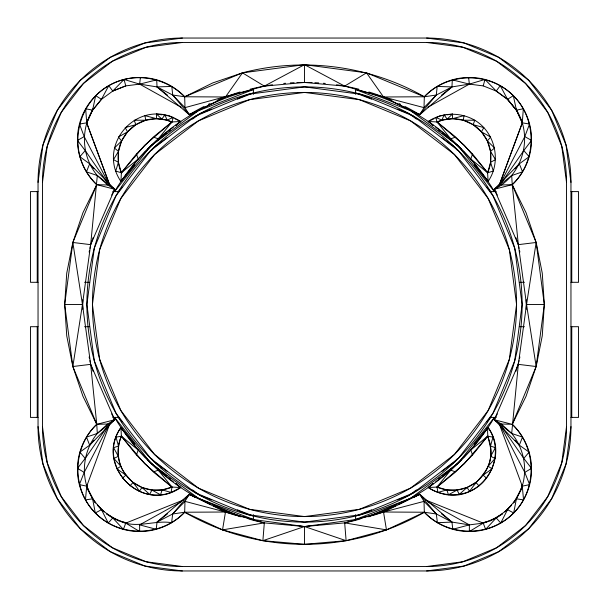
<?xml version="1.0" encoding="UTF-8"?>
<svg xmlns="http://www.w3.org/2000/svg" width="609" height="609" viewBox="0 0 609 609"><rect width="100%" height="100%" fill="white"/><g stroke="black" fill="none" stroke-linecap="round" stroke-linejoin="round"><path stroke-width="0.91" d="M89.896 360.642L90.665 364.349L114.705 419.761L96.77 424.328C72.243 447.371 71.558 489.134 95.308 512.968C119.288 537.442 161.088 537.062 184.672 512.23L184.991 501.367L189.239 494.295L241.187 516.828M519.104 248.358L518.335 244.651L494.295 189.239L512.23 184.672C536.902 161.507 537.42 119.44 513.326 95.674C489.56 71.58 447.493 72.098 424.328 96.77L424.009 107.633L419.761 114.705L383.525 96.983L344.671 86.113L304.5 82.451L264.329 86.113L184.991 107.633L172.682 95.027L157.031 86.92L139.636 84.126L124.038 79.452C77.64 91.373 62.004 151.71 96.77 184.672L114.705 189.239L90.665 244.651L89.896 248.358M175.628 125.698L180.728 121.48L171.982 121.937L166.988 120.14L156.505 118.686L145.726 120.224L135.815 124.731L127.555 131.833L121.625 140.961L118.489 151.39L118.405 162.276L121.374 172.758L120.955 181.505L134.749 164.689M433.372 483.302L428.272 487.52C440.467 495.513 456.21 496.99 469.676 491.394C476.832 479.648 489.758 471.259 490.687 456.308C492.376 446.298 485.875 437.437 488.045 427.495L474.251 444.311M497.332 195.116L494.295 189.239C522.697 175.422 533.537 136.728 516.402 110.153L507.571 99.366L496.274 91.084L484.962 79.452L483.241 85.884L496.244 91.061L500.233 85.663L507.533 99.328L516.402 110.153L523.337 108.767L522.278 122.851L499.281 185.037L522.309 122.934L516.44 110.214L513.326 95.674A62.171 62.171 0 0 0 424.328 96.77C369.732 65.544 303.29 56.804 242.473 72.844L225.475 96.983L184.672 96.77C169.058 80.921 145.665 74.237 124.038 79.452L112.756 91.061L101.429 99.366L92.56 110.214C80.152 130.326 82.131 157.442 97.311 175.552L90.665 244.651L82.451 304.5L72.844 366.527L82.915 396.208L96.77 424.328L97.311 433.448C84.628 448.848 80.845 470.605 87.856 489.309M521.144 489.309C528.155 470.605 524.372 448.848 511.689 433.448L518.335 364.349L526.549 304.5L536.156 242.473L526.085 212.792L512.23 184.672L511.689 175.552L522.56 171.822L519.325 163.829L529.145 156.711L523.793 150.568L531.535 140.405L524.798 136.614L529.548 124.038L522.278 122.851L515.899 108.493M309.22 526.229L304.5 526.549L264.329 522.887L225.475 512.017L184.672 512.23A62.171 62.171 0 0 1 95.674 513.326A62.171 62.171 0 0 1 96.77 424.328L72.844 366.527L66.731 335.78L64.683 304.5L66.731 273.22L72.844 242.473L82.915 212.792L96.77 184.672A62.171 62.171 0 0 1 95.674 95.674A62.171 62.171 0 0 1 184.672 96.77L242.473 72.844L304.5 64.683L366.527 72.844L424.328 96.77L436.318 95.027L451.969 86.92L469.364 84.126L484.962 79.452M496.274 91.084L507.533 99.328L513.326 95.674A62.171 62.171 0 0 1 512.23 184.672L536.156 242.473L542.269 273.22L544.317 304.5L542.269 335.78L536.156 366.527L526.085 396.208L512.23 424.328A62.171 62.171 0 0 1 513.326 513.326A62.171 62.171 0 0 1 424.328 512.23L383.525 512.017L344.671 522.887L304.5 526.549L299.78 526.229M82.771 309.22L82.771 299.78M526.229 309.22L526.229 299.78M252.705 520.193L264.329 522.887L262.882 540.678L304.5 544.317L346.118 540.678L386.464 529.876L424.328 512.23L436.318 513.973L451.969 522.08L469.364 524.874L483.241 523.116L488.38 521.426M404.871 106.43A222.049 222.049 0 0 1 419.761 114.705L436.318 95.027L437.178 86.44L451.969 86.92L452.289 79.855L469.364 84.126L483.264 85.892M140.405 77.465L139.636 84.126L181.018 107.154M235.934 515.458L225.475 512.017L189.239 494.295L172.682 513.973L171.601 522.689C154.496 519.896 137.208 528.787 120.62 521.426M38.04 182.373L42.957 145.018L57.375 110.206L80.312 80.312L110.206 57.375L145.018 42.957L182.373 38.04L426.627 38.04L463.982 42.957L498.794 57.375L528.688 80.312L551.625 110.206L566.043 145.018L570.96 182.373L570.96 426.627L566.043 463.982L551.625 498.794L528.688 528.688L498.794 551.625L463.982 566.043L426.627 570.96L182.373 570.96L145.018 566.043L110.206 551.625L80.312 528.688L57.375 498.794L42.957 463.982L38.04 426.627L38.04 182.373A144.333 144.333 0 0 1 182.373 38.04M42.478 182.373L47.243 146.168L61.22 112.429L83.456 83.456L112.429 61.22L146.168 47.243L182.373 42.478L426.627 42.478L462.832 47.243L496.571 61.22L525.544 83.456L547.78 112.429L561.757 146.168L566.522 182.373L566.522 426.627L561.757 462.832L547.78 496.571L525.544 525.544L496.571 547.78L462.832 561.757L426.627 566.522L182.373 566.522L146.168 561.757L112.429 547.78L83.456 525.544L61.22 496.571L47.243 462.832L42.478 426.627L42.478 182.373A139.895 139.895 0 0 1 182.373 42.478M93.2 371.482L90.665 364.349L72.844 366.527L64.683 304.5L72.844 242.473L96.77 184.672L107.633 184.991L114.705 189.239L111.668 195.116M515.8 237.518L518.335 244.651L536.156 242.473L544.317 304.5L536.156 366.527L512.23 424.328C536.757 447.371 537.442 489.134 513.691 512.968C489.712 537.442 447.912 537.062 424.328 512.23A239.817 239.817 0 0 1 184.672 512.23L172.682 513.973L157.031 522.08L156.224 529.282L139.636 524.874L139.636 531.535L125.758 523.116L112.756 517.939L106.742 514.011M175.628 483.302L180.728 487.52L171.982 487.063L153.339 471.96L136.401 454.953L138.243 450.013L120.955 427.495L121.374 436.242L138.243 450.013L158.279 470.133L171.982 487.063L171.083 492.43C132.747 506.741 97.402 460.96 120.955 427.495L134.749 444.311M89.127 252.065L89.515 250.215M519.104 360.642L515.8 371.482M519.485 358.785L519.873 356.935M520.862 490.093L513.516 503.011L516.402 498.847L520.862 490.093L522.233 484.695M171.982 121.937L173.207 117.4C134.292 101.048 97.029 146.495 120.955 181.505L138.243 158.987L158.279 138.867L171.982 121.937L164.407 119.509L156.505 118.686L144.95 115.611L145.726 120.224L134.239 120.232L135.815 124.731L125.157 127.555L127.555 131.833L118.374 137.04L121.625 140.961L114.385 148.002L118.489 151.39L113.48 159.634L118.405 162.276L115.725 171.083L121.374 172.758L138.243 158.987L136.401 154.047L153.339 137.04L171.982 121.937L144.645 145.323L121.374 172.758A38.451 38.451 0 0 1 156.505 118.686L156.505 114.035L161.933 114.85M474.251 164.689L488.045 181.505L487.626 172.758L490.595 162.276L490.511 151.39L487.375 140.961L481.445 131.833L473.185 124.731L463.274 120.224L452.495 118.686L442.012 120.14L437.018 121.937L428.272 121.48L433.372 125.698M171.982 487.063L144.645 463.677L121.374 436.242C117.446 445.826 117.255 456.506 120.841 466.228C124.776 476.276 134.414 481.94 139.324 491.394L141.996 487.474L151.907 490.039L160.525 494.782L162.139 489.902L171.982 487.063A38.451 38.451 0 0 1 121.374 436.242L116.007 437.11L118.496 446.07L113.609 447.661L118.313 456.308L113.913 458.478L120.841 466.228L116.905 468.877L125.888 475.127L122.386 478.202M93.101 108.493L86.691 122.934L109.719 185.037L86.722 122.851L85.663 108.767L92.598 110.153L101.467 99.328L108.767 85.663L112.756 91.061L125.758 85.884L124.038 79.452M93.2 237.518L90.665 244.651L72.844 242.473L82.451 304.5L90.665 364.349L96.77 424.328L107.633 424.009L114.705 419.761L111.668 413.884M109.719 423.963L86.722 486.149L85.45 499.86L92.598 498.847L101.467 509.672L104.048 511.872M472.599 154.047L487.626 172.758L470.757 158.987L450.721 138.867L437.018 121.937L444.593 119.509L452.495 118.686L464.05 115.611L463.274 120.224L474.761 120.232L473.185 124.731L483.843 127.555L481.445 131.833L490.626 137.04L487.375 140.961L494.615 148.002L490.511 151.39L495.52 159.634L490.595 162.276L493.275 171.083L487.626 172.758A38.451 38.451 0 0 0 452.495 118.686L452.495 114.035L447.204 119.052L443.976 114.88L442.012 120.14L435.793 117.4L437.018 121.937L455.661 137.04L472.599 154.047L470.757 158.987L488.045 181.505C501.755 161.827 495.399 132.473 474.761 120.232C460.511 111.987 441.974 112.125 428.272 121.48L433.509 125.538M109.072 424.694L84.202 472.386L79.368 484.635L86.722 486.149L92.598 498.847L95.484 503.011L88.138 490.093L86.767 484.695M481.993 522.918L490.093 520.862L496.244 517.939L507.533 509.672L513.691 512.968L516.402 498.847L522.278 486.149L529.632 484.635L524.798 472.386L531.528 468.344L523.793 458.432L529.099 452.122L519.325 445.171L494.295 419.761L518.335 364.349L536.156 366.527L526.549 304.5L518.335 244.651L512.23 184.672L501.367 184.991M107.915 427.282L109.559 423.887M514.932 440.299L519.325 445.171L522.514 437.102L511.689 433.448L494.295 419.761L497.332 413.884M188.47 495.756L189.239 494.295L195.116 497.332M420.53 113.244L419.761 114.705L451.969 86.92L441.54 95.133M499.928 184.306L524.798 136.614M189.239 494.295L188.447 495.749L189.239 494.295L157.031 522.08L167.46 513.867M478.978 485.875L475.888 482.381L467.004 487.474L459.285 494.432L457.093 490.039L446.861 489.902L437.917 492.43L437.018 487.063L446.861 489.902L448.475 494.782L457.093 490.039L467.004 487.474L469.676 491.394C493.808 481.376 503.179 448.795 488.045 427.495L470.757 450.013L450.721 470.133L437.018 487.063L428.272 487.52L433.509 483.462M120.955 427.495C93.847 465.626 142.483 514.46 180.728 487.52L175.491 483.462M84.202 472.386L77.472 468.344L85.207 458.432L107.169 426.818M501.831 182.182L523.793 150.568M121.374 172.758L136.401 154.047M122.036 187.161L118.466 191.607L112.695 191.607M151.801 150.111L154.184 147.15L167.231 137.611M457.199 458.889L454.816 461.85L441.769 471.389M486.964 421.839L490.534 417.393L496.305 417.393M472.599 454.953L470.757 450.013L487.626 436.242A38.451 38.451 0 0 1 437.018 487.063L455.661 471.96L472.599 454.953L487.626 436.242L492.993 437.11L490.504 446.07L495.391 447.661L490.687 456.308L495.087 458.478L488.159 466.228L492.095 468.877L483.112 475.127L486.614 478.202M143.739 153.719L145.543 151.527M463.457 457.473L465.261 455.281M487.626 436.242L464.355 463.677L437.018 487.063M101.467 99.328L95.674 95.674L92.598 110.153L86.722 122.851L79.452 124.038L84.202 136.614L77.465 140.405L85.207 150.568L79.855 156.711L89.675 163.829L114.705 189.239L113.244 188.47M130.022 485.875L133.112 482.381L141.996 487.474L149.715 494.432L151.907 490.039L162.139 489.902L171.083 492.43L180.728 487.52M511.126 505.676L504.952 511.872M94.068 440.299L89.675 445.171L79.901 452.122L85.207 458.432M514.932 168.701L519.325 163.829L494.295 189.239L495.756 188.47M436.318 95.027L424.009 107.633L383.525 96.983L366.527 72.844L344.671 86.113L304.5 64.683L264.329 86.113L242.473 72.844L212.792 82.915L184.672 96.77L172.682 95.027L171.822 86.44L157.031 86.92L156.711 79.855L139.636 84.126L125.736 85.892L112.756 91.061M172.682 513.973L184.991 501.367L225.475 512.017L222.536 529.876L262.882 540.678L304.5 526.549L360.604 518.845M114.705 419.761L113.266 420.568L114.705 419.761L89.675 445.171L86.486 437.102L97.311 433.448L114.705 419.761L113.244 420.53M504.983 511.545L511.545 504.983M97.311 433.448L107.633 424.009M147.941 148.604L166.881 132.937M169.074 131.125L170.528 129.923M438.472 479.077L439.926 477.875M442.119 476.063L461.059 460.396M494.295 189.239L511.689 175.552M173.245 127.273L158.279 138.867L154.161 137.345M175.491 125.538L180.728 121.48L173.207 117.4L166.988 120.14L165.024 114.88L161.796 119.052L156.505 114.035M435.755 481.727L450.721 470.133L454.839 471.655M192.551 119.105L200.224 113.502L211.757 109.049M416.449 489.895L408.776 495.498L397.243 499.951M502.258 514.011L496.244 517.939L483.241 523.116L469.364 531.535L469.364 524.874L427.982 501.846M490.093 520.862L502.204 513.981M427.982 107.154L469.364 84.126L468.595 77.465M139.636 524.874L181.018 501.846M413.884 497.332L419.761 494.295L451.969 522.08L452.776 529.282L469.364 524.874M225.475 96.983L189.239 114.705L157.031 86.92L167.46 95.133M441.54 513.867L451.969 522.08L437.399 522.689L436.318 513.973L419.761 494.295L383.525 512.017L373.066 515.458M428.272 121.48L434.05 118.709M435.694 117.918L439.82 115.938L445.255 115.124M367.813 516.828L419.761 494.295L424.009 501.367L436.318 513.973M183.324 500.019L125.758 523.116L123.376 529.373L112.756 517.939L101.467 509.672L97.874 505.676M237.464 99.13L253.428 92.971M355.572 516.029L371.536 509.87M253.428 89.546L198.511 110.64L151.108 145.482L114.583 191.607A220.938 220.938 0 0 1 253.428 89.546L253.428 94.296M355.572 514.704L355.572 519.454L410.489 498.36L457.892 463.518L494.417 417.393A220.938 220.938 0 0 1 399.017 504.206M454.839 137.345L450.721 138.867L435.755 127.273M154.161 471.655L158.279 470.133L173.245 481.727M368.803 516.752L371.482 515.8M248.396 518.845L304.5 526.549L346.118 540.678L344.671 522.887L356.295 520.193M356.935 519.873L358.785 519.485M264.329 522.887L222.536 529.876L184.672 512.23M447.067 114.85L452.495 114.035M383.525 96.983L424.328 96.77M38.04 191.607L30.45 191.607L30.45 282.294L38.04 282.294M496.305 191.607L490.534 191.607L486.964 187.161M570.96 191.607L578.55 191.607L578.55 282.294L570.96 282.294M84.537 282.294L89.356 282.294M519.644 282.294L524.463 282.294M64.683 304.5L82.451 304.5M526.549 304.5L544.317 304.5M38.04 326.706L30.45 326.706L30.45 417.393L38.04 417.393M84.537 326.706L89.356 326.706M519.644 326.706L524.463 326.706M570.96 326.706L578.55 326.706L578.55 417.393L570.96 417.393M112.695 417.393L118.466 417.393L122.036 421.839M501.367 424.009L512.23 424.328L494.295 419.761L501.367 424.009L511.689 433.448M163.745 115.124L169.18 115.938L173.306 117.918M344.671 522.887L386.464 529.876L383.525 512.017L424.009 501.367L424.328 512.23M250.215 519.485L252.065 519.873M88.138 490.093L92.598 498.847L95.308 512.968L101.467 509.672L108.257 523.04L112.756 517.939L118.907 520.862L127.007 522.918M114.705 189.239L97.311 175.552L86.44 171.822L89.675 163.829L94.068 168.701M237.518 515.8L240.197 516.752M355.572 89.546L410.489 110.64L457.892 145.482L494.417 191.607A220.938 220.938 0 0 0 355.572 89.546L355.572 94.296M253.428 514.704L253.428 519.454L198.511 498.36L151.108 463.518L114.583 417.393A220.938 220.938 0 0 0 209.983 504.206M355.572 92.971L371.536 99.13M397.243 109.049L408.776 113.502L416.449 119.105M211.757 499.951L200.224 495.498L192.551 489.895M237.464 509.87L253.428 516.029M425.676 500.019L483.241 523.116L485.624 529.373L496.244 517.939L500.743 523.04L507.533 509.672L516.402 498.847L523.55 499.86L522.278 486.149L499.281 423.963M174.95 118.709L180.728 121.48M494.295 419.761L495.756 420.53M106.796 513.981L118.907 520.862M441.769 137.611L454.816 147.15L457.199 150.111M167.231 471.389L154.184 461.85L151.801 458.889M438.472 129.923L439.926 131.125M442.119 132.937L461.059 148.604M147.941 460.396L166.881 476.063M169.074 477.875L170.528 479.077M437.018 121.937L464.355 145.323L487.626 172.758M97.311 175.552L107.633 184.991M507.533 99.328L516.44 110.214M97.455 504.983L104.017 511.545M172.682 95.027L189.239 114.705A222.049 222.049 0 0 1 204.129 106.43M463.457 151.527L465.261 153.719M143.739 455.281L145.543 457.473M121.374 436.242L136.401 454.953M501.831 426.818L523.793 458.432M85.207 150.568L107.169 182.182M488.045 427.495C511.08 458.524 478.857 504.617 441.799 493.617A42.836 42.836 0 0 1 428.272 487.52M419.761 494.295L420.53 495.756M499.928 424.694L524.798 472.386M188.47 113.244L189.239 114.705L184.991 107.633L184.672 96.77M84.202 136.614L109.072 184.306M499.441 423.887L501.085 427.282M519.485 250.215L519.873 252.065M89.127 356.935L89.515 358.785M571.767 191.607L571.767 282.294M571.767 326.706L571.767 417.393M304.5 64.683L304.5 82.451M304.5 526.549L304.5 544.317M37.233 191.607L37.233 282.294M37.233 326.706L37.233 417.393M208.385 104.329A222.049 222.049 0 0 1 210.09 103.515M216.994 100.416A222.049 222.049 0 0 1 240.113 91.989M250.132 89.211A222.049 222.049 0 0 1 272.429 84.78M283.695 83.425A222.049 222.049 0 0 1 285.583 83.258M290.31 82.9A222.049 222.049 0 0 1 294.094 82.695M296.933 82.58A222.049 222.049 0 0 1 312.067 82.58M314.906 82.695A222.049 222.049 0 0 1 318.69 82.9M323.417 83.258A222.049 222.049 0 0 1 325.305 83.425M336.571 84.78A222.049 222.049 0 0 1 358.868 89.211M368.887 91.989A222.049 222.049 0 0 1 392.006 100.416M398.91 103.515A222.049 222.049 0 0 1 400.615 104.329M182.373 570.96A144.333 144.333 0 0 1 38.04 426.627M426.627 38.04A144.333 144.333 0 0 1 570.96 182.373M570.96 426.627A144.333 144.333 0 0 1 426.627 570.96M426.627 42.478A139.895 139.895 0 0 1 566.522 182.373M182.373 566.522A139.895 139.895 0 0 1 42.478 426.627M566.522 426.627A139.895 139.895 0 0 1 426.627 566.522M395.614 505.774A220.938 220.938 0 0 1 355.572 519.454M253.428 519.454A220.938 220.938 0 0 1 213.386 505.774M94.304 248.175L86.889 304.5L94.304 360.825L116.045 413.305L150.629 458.371L195.695 492.955L248.175 514.696L304.5 522.111L360.825 514.696L413.305 492.955L458.371 458.371L492.955 413.305L514.696 360.825L522.111 304.5L514.696 248.175L492.955 195.695L458.371 150.629L413.305 116.045L360.825 94.304L304.5 86.889L248.175 94.304L195.695 116.045L150.629 150.629L116.045 195.695L94.304 248.175M99.67 249.614L92.439 304.5L99.67 359.386L120.848 410.527L154.549 454.451L198.473 488.152L249.614 509.33L304.5 516.561L359.386 509.33L410.527 488.152L454.451 454.451L488.152 410.527L509.33 359.386L516.561 304.5L509.33 249.614L488.152 198.473L454.451 154.549L410.527 120.848L359.386 99.67L304.5 92.439L249.614 99.67L198.473 120.848L154.549 154.549L120.848 198.473L99.67 249.614M420.553 113.251L419.761 114.705L420.568 113.266M189.239 114.705L188.432 113.266L189.239 114.705M198.473 488.152A212.061 212.061 0 0 0 516.561 304.5A212.061 212.061 0 0 0 198.473 120.848A212.061 212.061 0 0 0 198.473 488.152M161.02 468.108A217.611 217.611 0 0 0 517.932 346.955A217.611 217.611 0 0 0 234.549 98.437A217.611 217.611 0 0 0 161.02 468.108"/></g></svg>
